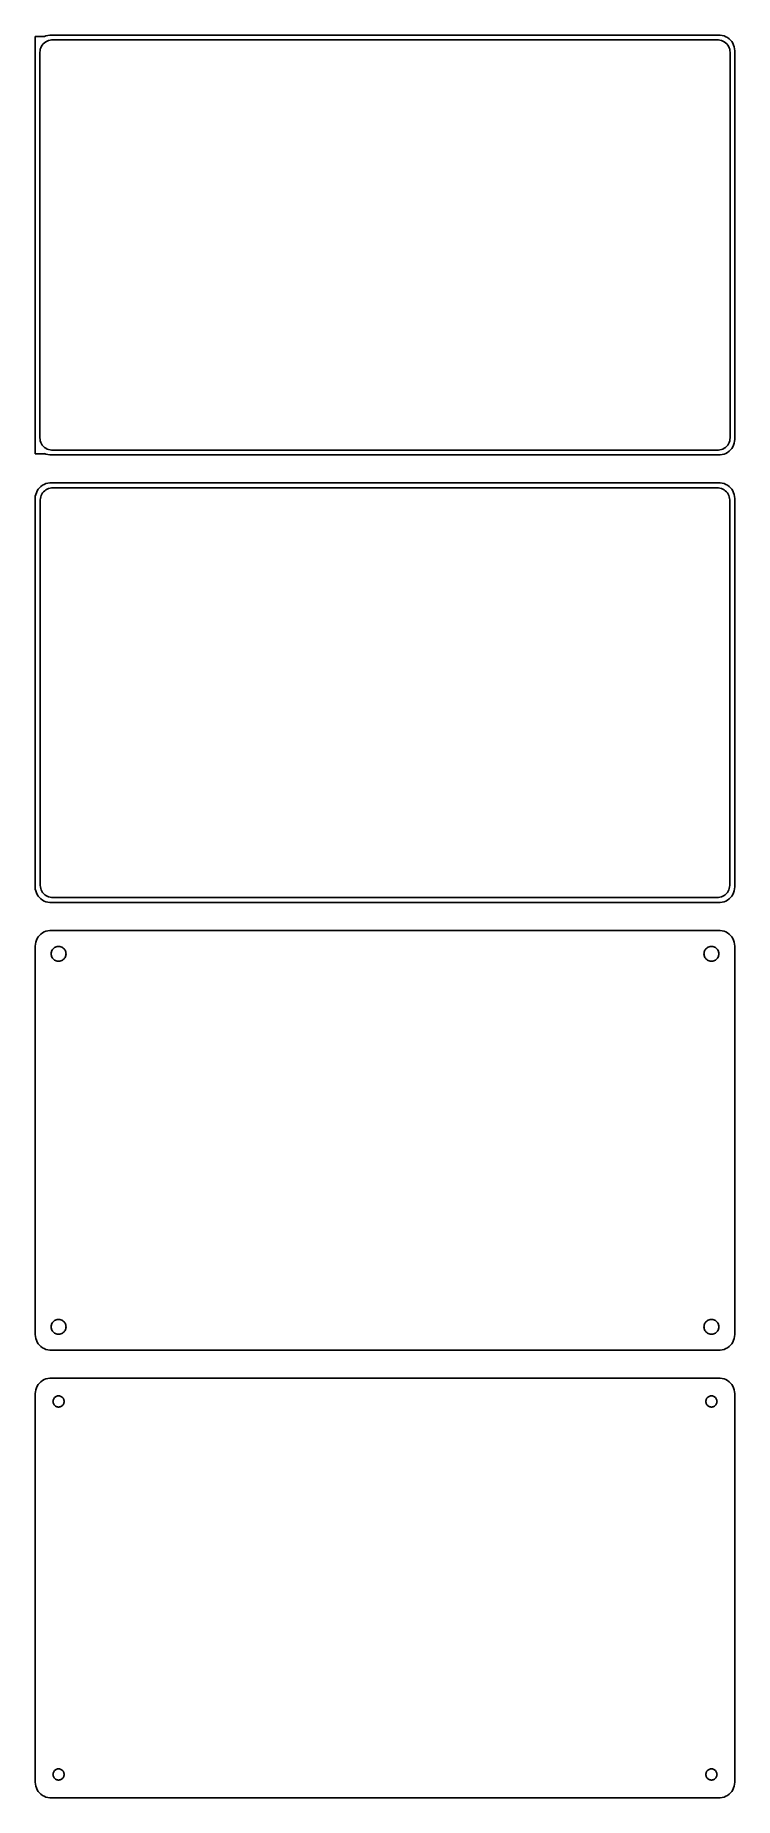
# Model space of a CAD drawing. Header units: metres. Extents: x -112 to 112, y 365 to 931.
import ezdxf

# ---------------------------------------------------------------- set-up
doc = ezdxf.new("R2010")
doc.units = ezdxf.units.M

msp = doc.modelspace()

# ---------------------------------------------------------------- linework, layer by layer
for p, q in [((-109.5, 931.115), (-112.5, 931.115)), ((-112.5, 931.115), (-112.5, 796.885)), ((-109.045, 931.255), (-109.5, 931.075)), ((-109.5, 931.075), (-109.5, 931.115)), ((-108.437, 931.411), (-109.045, 931.255)), ((-107.814, 931.49), (-108.437, 931.411)), ((-108.236, 929.804), (-107.75, 929.929)), ((107.814, 931.49), (-107.814, 931.49)), ((-107.75, 929.929), (-107.251, 929.992)), ((-107.251, 929.992), (107.251, 929.992)), ((107.251, 929.992), (107.75, 929.929)), ((107.75, 929.929), (108.236, 929.804)), ((108.437, 931.411), (107.814, 931.49)), ((109.045, 931.255), (108.437, 931.411)), ((109.629, 931.024), (109.045, 931.255)), ((110.179, 930.722), (109.629, 931.024)), ((110.687, 930.353), (110.179, 930.722)), ((111.145, 929.923), (110.687, 930.353)), ((111.545, 929.439), (111.145, 929.923)), ((-111, 926), (-110.968, 926.501)), ((-111, 802), (-111, 926)), ((-110.968, 926.501), (-110.874, 926.995)), ((-110.874, 926.995), (-110.719, 927.472)), ((-110.719, 927.472), (-110.505, 927.927)), ((-110.505, 927.927), (-110.236, 928.351)), ((-110.236, 928.351), (-109.916, 928.738)), ((-109.916, 928.738), (-109.55, 929.082)), ((-109.55, 929.082), (-109.143, 929.377)), ((-109.143, 929.377), (-108.703, 929.619)), ((-108.703, 929.619), (-108.236, 929.804)), ((108.236, 929.804), (108.703, 929.619)), ((108.703, 929.619), (109.143, 929.377)), ((109.143, 929.377), (109.55, 929.082)), ((109.55, 929.082), (109.916, 928.738)), ((109.916, 928.738), (110.236, 928.351)), ((110.236, 928.351), (110.505, 927.927)), ((110.505, 927.927), (110.719, 927.472)), ((110.719, 927.472), (110.874, 926.995)), ((110.874, 926.995), (110.968, 926.501)), ((110.968, 926.501), (111, 926)), ((111, 926), (111, 802)), ((111.882, 928.909), (111.545, 929.439)), ((112.149, 928.341), (111.882, 928.909)), ((112.343, 927.743), (112.149, 928.341)), ((112.461, 927.127), (112.343, 927.743)), ((112.5, 926.5), (112.461, 927.127)), ((112.5, 801.5), (112.5, 926.5)), ((-110.968, 801.499), (-111, 802)), ((-110.874, 801.005), (-110.968, 801.499)), ((-110.719, 800.528), (-110.874, 801.005)), ((-110.505, 800.073), (-110.719, 800.528)), ((-110.236, 799.649), (-110.505, 800.073)), ((-109.916, 799.262), (-110.236, 799.649)), ((110.236, 799.649), (109.916, 799.262)), ((110.505, 800.073), (110.236, 799.649)), ((110.719, 800.528), (110.505, 800.073)), ((110.874, 801.005), (110.719, 800.528)), ((110.968, 801.499), (110.874, 801.005)), ((111, 802), (110.968, 801.499)), ((111.882, 799.091), (112.149, 799.659)), ((112.149, 799.659), (112.343, 800.257)), ((112.343, 800.257), (112.461, 800.873)), ((112.461, 800.873), (112.5, 801.5)), ((-112.5, 796.885), (-109.5, 796.885)), ((-109.55, 798.918), (-109.916, 799.262)), ((-109.143, 798.623), (-109.55, 798.918)), ((-109.5, 796.885), (-109.5, 796.925)), ((-109.5, 796.925), (-109.045, 796.745)), ((-108.703, 798.381), (-109.143, 798.623)), ((-109.045, 796.745), (-108.437, 796.589)), ((-108.236, 798.196), (-108.703, 798.381)), ((-108.437, 796.589), (-107.814, 796.51)), ((-107.75, 798.071), (-108.236, 798.196)), ((-107.814, 796.51), (107.814, 796.51)), ((-107.251, 798.008), (-107.75, 798.071)), ((107.251, 798.008), (-107.251, 798.008)), ((107.75, 798.071), (107.251, 798.008)), ((108.236, 798.196), (107.75, 798.071)), ((107.814, 796.51), (108.437, 796.589)), ((108.703, 798.381), (108.236, 798.196)), ((108.437, 796.589), (109.045, 796.745)), ((109.143, 798.623), (108.703, 798.381)), ((109.045, 796.745), (109.629, 796.976)), ((109.55, 798.918), (109.143, 798.623)), ((109.916, 799.262), (109.55, 798.918)), ((109.629, 796.976), (110.179, 797.278)), ((110.179, 797.278), (110.687, 797.647)), ((110.687, 797.647), (111.145, 798.077)), ((111.145, 798.077), (111.545, 798.561)), ((111.545, 798.561), (111.882, 799.091)), ((-112.4, 783.444), (-112.5, 783.444)), ((-112.5, 783.444), (-112.5, 656.556)), ((-112.343, 783.743), (-112.4, 783.444)), ((-112.149, 784.341), (-112.343, 783.743)), ((-111.882, 784.909), (-112.149, 784.341)), ((-111.545, 785.439), (-111.882, 784.909)), ((-111.145, 785.923), (-111.545, 785.439)), ((-110.687, 786.353), (-111.145, 785.923)), ((-110.873, 782), (-110.842, 782.485)), ((-110.842, 782.485), (-110.751, 782.963)), ((-110.751, 782.963), (-110.601, 783.426)), ((-110.179, 786.722), (-110.687, 786.353)), ((-110.601, 783.426), (-110.394, 783.866)), ((-110.394, 783.866), (-110.133, 784.276)), ((-109.629, 787.024), (-110.179, 786.722)), ((-110.133, 784.276), (-109.823, 784.651)), ((-109.823, 784.651), (-109.469, 784.984)), ((-109.045, 787.255), (-109.629, 787.024)), ((-109.469, 784.984), (-109.075, 785.27)), ((-109.075, 785.27), (-108.649, 785.504)), ((-108.437, 787.411), (-109.045, 787.255)), ((-108.649, 785.504), (-108.197, 785.683)), ((-107.814, 787.49), (-108.437, 787.411)), ((-108.197, 785.683), (-107.726, 785.804)), ((107.814, 787.49), (-107.814, 787.49)), ((-107.726, 785.804), (-107.243, 785.865)), ((-107.243, 785.865), (107.243, 785.865)), ((107.243, 785.865), (107.726, 785.804)), ((107.726, 785.804), (108.197, 785.683)), ((108.437, 787.411), (107.814, 787.49)), ((108.197, 785.683), (108.649, 785.504)), ((109.045, 787.255), (108.437, 787.411)), ((108.649, 785.504), (109.075, 785.27)), ((109.629, 787.024), (109.045, 787.255)), ((109.075, 785.27), (109.469, 784.984)), ((109.469, 784.984), (109.823, 784.651)), ((110.179, 786.722), (109.629, 787.024)), ((109.823, 784.651), (110.133, 784.276)), ((110.133, 784.276), (110.394, 783.866)), ((110.687, 786.353), (110.179, 786.722)), ((110.394, 783.866), (110.601, 783.426)), ((110.601, 783.426), (110.751, 782.963)), ((111.145, 785.923), (110.687, 786.353)), ((110.751, 782.963), (110.842, 782.485)), ((110.842, 782.485), (110.873, 782)), ((111.545, 785.439), (111.145, 785.923)), ((111.882, 784.909), (111.545, 785.439)), ((112.149, 784.341), (111.882, 784.909)), ((112.343, 783.743), (112.149, 784.341)), ((112.461, 783.127), (112.343, 783.743)), ((112.5, 782.5), (112.461, 783.127)), ((112.5, 657.5), (112.5, 782.5)), ((-110.873, 658), (-110.873, 782)), ((110.873, 782), (110.873, 658)), ((-110.842, 657.515), (-110.873, 658)), ((110.873, 658), (110.842, 657.515)), ((-112.5, 656.556), (-112.4, 656.556)), ((-112.4, 656.556), (-112.343, 656.257)), ((-112.343, 656.257), (-112.149, 655.659)), ((-112.149, 655.659), (-111.882, 655.091)), ((-111.882, 655.091), (-111.545, 654.561)), ((-111.545, 654.561), (-111.145, 654.077)), ((-111.145, 654.077), (-110.687, 653.647)), ((-110.751, 657.037), (-110.842, 657.515)), ((-110.601, 656.574), (-110.751, 657.037)), ((-110.687, 653.647), (-110.179, 653.278)), ((-110.394, 656.134), (-110.601, 656.574)), ((-110.133, 655.724), (-110.394, 656.134)), ((-110.179, 653.278), (-109.629, 652.976)), ((-109.823, 655.349), (-110.133, 655.724)), ((-109.469, 655.016), (-109.823, 655.349)), ((-109.629, 652.976), (-109.045, 652.745)), ((-109.075, 654.73), (-109.469, 655.016)), ((-108.649, 654.496), (-109.075, 654.73)), ((-109.045, 652.745), (-108.437, 652.589)), ((-108.197, 654.317), (-108.649, 654.496)), ((-108.437, 652.589), (-107.814, 652.51)), ((-107.726, 654.196), (-108.197, 654.317)), ((-107.814, 652.51), (107.814, 652.51)), ((-107.243, 654.135), (-107.726, 654.196)), ((107.243, 654.135), (-107.243, 654.135)), ((107.726, 654.196), (107.243, 654.135)), ((108.197, 654.317), (107.726, 654.196)), ((107.814, 652.51), (108.437, 652.589)), ((108.649, 654.496), (108.197, 654.317)), ((108.437, 652.589), (109.045, 652.745)), ((109.075, 654.73), (108.649, 654.496)), ((109.045, 652.745), (109.629, 652.976)), ((109.469, 655.016), (109.075, 654.73)), ((109.823, 655.349), (109.469, 655.016)), ((109.629, 652.976), (110.179, 653.278)), ((110.133, 655.724), (109.823, 655.349)), ((110.394, 656.134), (110.133, 655.724)), ((110.179, 653.278), (110.687, 653.647)), ((110.601, 656.574), (110.394, 656.134)), ((110.751, 657.037), (110.601, 656.574)), ((110.687, 653.647), (111.145, 654.077)), ((110.842, 657.515), (110.751, 657.037)), ((111.145, 654.077), (111.545, 654.561)), ((111.545, 654.561), (111.882, 655.091)), ((111.882, 655.091), (112.149, 655.659)), ((112.149, 655.659), (112.343, 656.257)), ((112.343, 656.257), (112.461, 656.873)), ((112.461, 656.873), (112.5, 657.5)), ((-111.882, 640.909), (-112.149, 640.341)), ((-111.545, 641.439), (-111.882, 640.909)), ((-111.145, 641.923), (-111.545, 641.439)), ((-110.687, 642.353), (-111.145, 641.923)), ((-110.179, 642.722), (-110.687, 642.353)), ((-109.629, 643.024), (-110.179, 642.722)), ((-109.045, 643.255), (-109.629, 643.024)), ((-108.437, 643.411), (-109.045, 643.255)), ((-107.814, 643.49), (-108.437, 643.411)), ((107.814, 643.49), (-107.814, 643.49)), ((108.437, 643.411), (107.814, 643.49)), ((109.045, 643.255), (108.437, 643.411)), ((109.629, 643.024), (109.045, 643.255)), ((110.179, 642.722), (109.629, 643.024)), ((110.687, 642.353), (110.179, 642.722)), ((111.145, 641.923), (110.687, 642.353)), ((111.545, 641.439), (111.145, 641.923)), ((111.882, 640.909), (111.545, 641.439)), ((112.149, 640.341), (111.882, 640.909)), ((-112.461, 639.127), (-112.5, 638.5)), ((-112.5, 638.5), (-112.5, 513.5)), ((-112.343, 639.743), (-112.461, 639.127)), ((-112.149, 640.341), (-112.343, 639.743)), ((-107.4, 636), (-107.381, 636.301)), ((-107.381, 635.699), (-107.4, 636)), ((-107.381, 636.301), (-107.325, 636.597)), ((-107.325, 635.403), (-107.381, 635.699)), ((-107.325, 636.597), (-107.231, 636.883)), ((-107.231, 635.117), (-107.325, 635.403)), ((-107.231, 636.883), (-107.103, 637.156)), ((-107.103, 634.844), (-107.231, 635.117)), ((-107.103, 637.156), (-106.942, 637.411)), ((-106.942, 637.411), (-106.75, 637.643)), ((-106.75, 637.643), (-106.53, 637.849)), ((-106.53, 637.849), (-106.286, 638.026)), ((-106.286, 638.026), (-106.022, 638.172)), ((-106.022, 638.172), (-105.742, 638.283)), ((-105.742, 638.283), (-105.45, 638.357)), ((-105.45, 638.357), (-105.151, 638.395)), ((-105.151, 638.395), (-104.849, 638.395)), ((-104.849, 638.395), (-104.55, 638.357)), ((-104.55, 638.357), (-104.258, 638.283)), ((-104.258, 638.283), (-103.978, 638.172)), ((-103.978, 638.172), (-103.714, 638.026)), ((-103.714, 638.026), (-103.47, 637.849)), ((-103.47, 637.849), (-103.25, 637.643)), ((-103.25, 637.643), (-103.058, 637.411)), ((-103.058, 637.411), (-102.897, 637.156)), ((-102.897, 637.156), (-102.769, 636.883)), ((-102.769, 635.117), (-102.897, 634.844)), ((-102.769, 636.883), (-102.675, 636.597)), ((-102.675, 635.403), (-102.769, 635.117)), ((-102.675, 636.597), (-102.619, 636.301)), ((-102.619, 635.699), (-102.675, 635.403)), ((-102.619, 636.301), (-102.6, 636)), ((-102.6, 636), (-102.619, 635.699)), ((102.6, 636), (102.619, 636.301)), ((102.619, 635.699), (102.6, 636)), ((102.619, 636.301), (102.675, 636.597)), ((102.675, 635.403), (102.619, 635.699)), ((102.675, 636.597), (102.769, 636.883)), ((102.769, 635.117), (102.675, 635.403)), ((102.769, 636.883), (102.897, 637.156)), ((102.897, 634.844), (102.769, 635.117)), ((102.897, 637.156), (103.058, 637.411)), ((103.058, 637.411), (103.25, 637.643)), ((103.25, 637.643), (103.47, 637.849)), ((103.47, 637.849), (103.714, 638.026)), ((103.714, 638.026), (103.978, 638.172)), ((103.978, 638.172), (104.258, 638.283)), ((104.258, 638.283), (104.55, 638.357)), ((104.55, 638.357), (104.849, 638.395)), ((104.849, 638.395), (105.151, 638.395)), ((105.151, 638.395), (105.45, 638.357)), ((105.45, 638.357), (105.742, 638.283)), ((105.742, 638.283), (106.022, 638.172)), ((106.022, 638.172), (106.286, 638.026)), ((106.286, 638.026), (106.53, 637.849)), ((106.53, 637.849), (106.75, 637.643)), ((106.75, 637.643), (106.942, 637.411)), ((106.942, 637.411), (107.103, 637.156)), ((107.103, 637.156), (107.231, 636.883)), ((107.231, 635.117), (107.103, 634.844)), ((107.231, 636.883), (107.325, 636.597)), ((107.325, 635.403), (107.231, 635.117)), ((107.325, 636.597), (107.381, 636.301)), ((107.381, 635.699), (107.325, 635.403)), ((107.381, 636.301), (107.4, 636)), ((107.4, 636), (107.381, 635.699)), ((112.343, 639.743), (112.149, 640.341)), ((112.461, 639.127), (112.343, 639.743)), ((112.5, 638.5), (112.461, 639.127)), ((112.5, 513.5), (112.5, 638.5)), ((-106.942, 634.589), (-107.103, 634.844)), ((-106.75, 634.357), (-106.942, 634.589)), ((-106.53, 634.151), (-106.75, 634.357)), ((-106.286, 633.974), (-106.53, 634.151)), ((-106.022, 633.828), (-106.286, 633.974)), ((-105.742, 633.717), (-106.022, 633.828)), ((-105.45, 633.643), (-105.742, 633.717)), ((-105.151, 633.605), (-105.45, 633.643)), ((-104.849, 633.605), (-105.151, 633.605)), ((-104.55, 633.643), (-104.849, 633.605)), ((-104.258, 633.717), (-104.55, 633.643)), ((-103.978, 633.828), (-104.258, 633.717)), ((-103.714, 633.974), (-103.978, 633.828)), ((-103.47, 634.151), (-103.714, 633.974)), ((-103.25, 634.357), (-103.47, 634.151)), ((-103.058, 634.589), (-103.25, 634.357)), ((-102.897, 634.844), (-103.058, 634.589)), ((103.058, 634.589), (102.897, 634.844)), ((103.25, 634.357), (103.058, 634.589)), ((103.47, 634.151), (103.25, 634.357)), ((103.714, 633.974), (103.47, 634.151)), ((103.978, 633.828), (103.714, 633.974)), ((104.258, 633.717), (103.978, 633.828)), ((104.55, 633.643), (104.258, 633.717)), ((104.849, 633.605), (104.55, 633.643)), ((105.151, 633.605), (104.849, 633.605)), ((105.45, 633.643), (105.151, 633.605)), ((105.742, 633.717), (105.45, 633.643)), ((106.022, 633.828), (105.742, 633.717)), ((106.286, 633.974), (106.022, 633.828)), ((106.53, 634.151), (106.286, 633.974)), ((106.75, 634.357), (106.53, 634.151)), ((106.942, 634.589), (106.75, 634.357)), ((107.103, 634.844), (106.942, 634.589)), ((-107.4, 516), (-107.381, 516.301)), ((-107.381, 515.699), (-107.4, 516)), ((-107.381, 516.301), (-107.325, 516.597)), ((-107.325, 516.597), (-107.231, 516.883)), ((-107.231, 516.883), (-107.103, 517.156)), ((-107.103, 517.156), (-106.942, 517.411)), ((-106.942, 517.411), (-106.75, 517.643)), ((-106.75, 517.643), (-106.53, 517.849)), ((-106.53, 517.849), (-106.286, 518.026)), ((-106.286, 518.026), (-106.022, 518.172)), ((-106.022, 518.172), (-105.742, 518.283)), ((-105.742, 518.283), (-105.45, 518.357)), ((-105.45, 518.357), (-105.151, 518.395)), ((-105.151, 518.395), (-104.849, 518.395)), ((-104.849, 518.395), (-104.55, 518.357)), ((-104.55, 518.357), (-104.258, 518.283)), ((-104.258, 518.283), (-103.978, 518.172)), ((-103.978, 518.172), (-103.714, 518.026)), ((-103.714, 518.026), (-103.47, 517.849)), ((-103.47, 517.849), (-103.25, 517.643)), ((-103.25, 517.643), (-103.058, 517.411)), ((-103.058, 517.411), (-102.897, 517.156)), ((-102.897, 517.156), (-102.769, 516.883)), ((-102.769, 516.883), (-102.675, 516.597)), ((-102.675, 516.597), (-102.619, 516.301)), ((-102.619, 516.301), (-102.6, 516)), ((-102.6, 516), (-102.619, 515.699)), ((102.6, 516), (102.619, 516.301)), ((102.619, 515.699), (102.6, 516)), ((102.619, 516.301), (102.675, 516.597)), ((102.675, 516.597), (102.769, 516.883)), ((102.769, 516.883), (102.897, 517.156)), ((102.897, 517.156), (103.058, 517.411)), ((103.058, 517.411), (103.25, 517.643)), ((103.25, 517.643), (103.47, 517.849)), ((103.47, 517.849), (103.714, 518.026)), ((103.714, 518.026), (103.978, 518.172)), ((103.978, 518.172), (104.258, 518.283)), ((104.258, 518.283), (104.55, 518.357)), ((104.55, 518.357), (104.849, 518.395)), ((104.849, 518.395), (105.151, 518.395)), ((105.151, 518.395), (105.45, 518.357)), ((105.45, 518.357), (105.742, 518.283)), ((105.742, 518.283), (106.022, 518.172)), ((106.022, 518.172), (106.286, 518.026)), ((106.286, 518.026), (106.53, 517.849)), ((106.53, 517.849), (106.75, 517.643)), ((106.75, 517.643), (106.942, 517.411)), ((106.942, 517.411), (107.103, 517.156)), ((107.103, 517.156), (107.231, 516.883)), ((107.231, 516.883), (107.325, 516.597)), ((107.325, 516.597), (107.381, 516.301)), ((107.381, 516.301), (107.4, 516)), ((107.4, 516), (107.381, 515.699)), ((-112.5, 513.5), (-112.461, 512.873)), ((-112.461, 512.873), (-112.343, 512.257)), ((-112.343, 512.257), (-112.149, 511.659)), ((-112.149, 511.659), (-111.882, 511.091)), ((-111.882, 511.091), (-111.545, 510.561)), ((-111.545, 510.561), (-111.145, 510.077)), ((-107.325, 515.403), (-107.381, 515.699)), ((-107.231, 515.117), (-107.325, 515.403)), ((-107.103, 514.844), (-107.231, 515.117)), ((-106.942, 514.589), (-107.103, 514.844)), ((-106.75, 514.357), (-106.942, 514.589)), ((-106.53, 514.151), (-106.75, 514.357)), ((-106.286, 513.974), (-106.53, 514.151)), ((-106.022, 513.828), (-106.286, 513.974)), ((-105.742, 513.717), (-106.022, 513.828)), ((-105.45, 513.643), (-105.742, 513.717)), ((-105.151, 513.605), (-105.45, 513.643)), ((-104.849, 513.605), (-105.151, 513.605)), ((-104.55, 513.643), (-104.849, 513.605)), ((-104.258, 513.717), (-104.55, 513.643)), ((-103.978, 513.828), (-104.258, 513.717)), ((-103.714, 513.974), (-103.978, 513.828)), ((-103.47, 514.151), (-103.714, 513.974)), ((-103.25, 514.357), (-103.47, 514.151)), ((-103.058, 514.589), (-103.25, 514.357)), ((-102.897, 514.844), (-103.058, 514.589)), ((-102.769, 515.117), (-102.897, 514.844)), ((-102.675, 515.403), (-102.769, 515.117)), ((-102.619, 515.699), (-102.675, 515.403)), ((102.675, 515.403), (102.619, 515.699)), ((102.769, 515.117), (102.675, 515.403)), ((102.897, 514.844), (102.769, 515.117)), ((103.058, 514.589), (102.897, 514.844)), ((103.25, 514.357), (103.058, 514.589)), ((103.47, 514.151), (103.25, 514.357)), ((103.714, 513.974), (103.47, 514.151)), ((103.978, 513.828), (103.714, 513.974)), ((104.258, 513.717), (103.978, 513.828)), ((104.55, 513.643), (104.258, 513.717)), ((104.849, 513.605), (104.55, 513.643)), ((105.151, 513.605), (104.849, 513.605)), ((105.45, 513.643), (105.151, 513.605)), ((105.742, 513.717), (105.45, 513.643)), ((106.022, 513.828), (105.742, 513.717)), ((106.286, 513.974), (106.022, 513.828)), ((106.53, 514.151), (106.286, 513.974)), ((106.75, 514.357), (106.53, 514.151)), ((106.942, 514.589), (106.75, 514.357)), ((107.103, 514.844), (106.942, 514.589)), ((107.231, 515.117), (107.103, 514.844)), ((107.325, 515.403), (107.231, 515.117)), ((107.381, 515.699), (107.325, 515.403)), ((111.145, 510.077), (111.545, 510.561)), ((111.545, 510.561), (111.882, 511.091)), ((111.882, 511.091), (112.149, 511.659)), ((112.149, 511.659), (112.343, 512.257)), ((112.343, 512.257), (112.461, 512.873)), ((112.461, 512.873), (112.5, 513.5)), ((-111.145, 510.077), (-110.687, 509.647)), ((-110.687, 509.647), (-110.179, 509.278)), ((-110.179, 509.278), (-109.629, 508.976)), ((-109.629, 508.976), (-109.045, 508.745)), ((-109.045, 508.745), (-108.437, 508.589)), ((-108.437, 508.589), (-107.814, 508.51)), ((-107.814, 508.51), (107.814, 508.51)), ((107.814, 508.51), (108.437, 508.589)), ((108.437, 508.589), (109.045, 508.745)), ((109.045, 508.745), (109.629, 508.976)), ((109.629, 508.976), (110.179, 509.278)), ((110.179, 509.278), (110.687, 509.647)), ((110.687, 509.647), (111.145, 510.077)), ((-109.629, 499.024), (-110.179, 498.722)), ((-109.045, 499.255), (-109.629, 499.024)), ((-108.437, 499.411), (-109.045, 499.255)), ((-107.814, 499.49), (-108.437, 499.411)), ((107.814, 499.49), (-107.814, 499.49)), ((108.437, 499.411), (107.814, 499.49)), ((109.045, 499.255), (108.437, 499.411)), ((109.629, 499.024), (109.045, 499.255)), ((110.179, 498.722), (109.629, 499.024)), ((-112.461, 495.127), (-112.5, 494.5)), ((-112.5, 494.5), (-112.5, 369.5)), ((-112.343, 495.743), (-112.461, 495.127)), ((-112.149, 496.341), (-112.343, 495.743)), ((-111.882, 496.909), (-112.149, 496.341)), ((-111.545, 497.439), (-111.882, 496.909)), ((-111.145, 497.923), (-111.545, 497.439)), ((-110.687, 498.353), (-111.145, 497.923)), ((-110.179, 498.722), (-110.687, 498.353)), ((-106.312, 493.232), (-106.147, 493.387)), ((-106.147, 493.387), (-105.964, 493.52)), ((-105.964, 493.52), (-105.766, 493.629)), ((-105.766, 493.629), (-105.556, 493.712)), ((-105.556, 493.712), (-105.337, 493.768)), ((-105.337, 493.768), (-105.113, 493.796)), ((-105.113, 493.796), (-104.887, 493.796)), ((-104.887, 493.796), (-104.663, 493.768)), ((-104.663, 493.768), (-104.444, 493.712)), ((-104.444, 493.712), (-104.234, 493.629)), ((-104.234, 493.629), (-104.036, 493.52)), ((-104.036, 493.52), (-103.853, 493.387)), ((-103.853, 493.387), (-103.688, 493.232)), ((103.688, 493.232), (103.853, 493.387)), ((103.853, 493.387), (104.036, 493.52)), ((104.036, 493.52), (104.234, 493.629)), ((104.234, 493.629), (104.444, 493.712)), ((104.444, 493.712), (104.663, 493.768)), ((104.663, 493.768), (104.887, 493.796)), ((104.887, 493.796), (105.113, 493.796)), ((105.113, 493.796), (105.337, 493.768)), ((105.337, 493.768), (105.556, 493.712)), ((105.556, 493.712), (105.766, 493.629)), ((105.766, 493.629), (105.964, 493.52)), ((105.964, 493.52), (106.147, 493.387)), ((106.147, 493.387), (106.312, 493.232)), ((110.687, 498.353), (110.179, 498.722)), ((111.145, 497.923), (110.687, 498.353)), ((111.545, 497.439), (111.145, 497.923)), ((111.882, 496.909), (111.545, 497.439)), ((112.149, 496.341), (111.882, 496.909)), ((112.343, 495.743), (112.149, 496.341)), ((112.461, 495.127), (112.343, 495.743)), ((112.5, 494.5), (112.461, 495.127)), ((112.5, 369.5), (112.5, 494.5)), ((-106.8, 492), (-106.786, 492.226)), ((-106.786, 491.774), (-106.8, 492)), ((-106.786, 492.226), (-106.743, 492.448)), ((-106.743, 491.552), (-106.786, 491.774)), ((-106.743, 492.448), (-106.674, 492.663)), ((-106.674, 491.337), (-106.743, 491.552)), ((-106.674, 492.663), (-106.577, 492.867)), ((-106.577, 491.133), (-106.674, 491.337)), ((-106.577, 492.867), (-106.456, 493.058)), ((-106.456, 490.942), (-106.577, 491.133)), ((-106.456, 493.058), (-106.312, 493.232)), ((-106.312, 490.768), (-106.456, 490.942)), ((-106.147, 490.613), (-106.312, 490.768)), ((-105.964, 490.48), (-106.147, 490.613)), ((-105.766, 490.371), (-105.964, 490.48)), ((-105.556, 490.288), (-105.766, 490.371)), ((-105.337, 490.232), (-105.556, 490.288)), ((-105.113, 490.204), (-105.337, 490.232)), ((-104.887, 490.204), (-105.113, 490.204)), ((-104.663, 490.232), (-104.887, 490.204)), ((-104.444, 490.288), (-104.663, 490.232)), ((-104.234, 490.371), (-104.444, 490.288)), ((-104.036, 490.48), (-104.234, 490.371)), ((-103.853, 490.613), (-104.036, 490.48)), ((-103.688, 490.768), (-103.853, 490.613)), ((-103.688, 493.232), (-103.544, 493.058)), ((-103.544, 490.942), (-103.688, 490.768)), ((-103.544, 493.058), (-103.423, 492.867)), ((-103.423, 491.133), (-103.544, 490.942)), ((-103.423, 492.867), (-103.326, 492.663)), ((-103.326, 491.337), (-103.423, 491.133)), ((-103.326, 492.663), (-103.257, 492.448)), ((-103.257, 491.552), (-103.326, 491.337)), ((-103.257, 492.448), (-103.214, 492.226)), ((-103.214, 491.774), (-103.257, 491.552)), ((-103.214, 492.226), (-103.2, 492)), ((-103.2, 492), (-103.214, 491.774)), ((103.2, 492), (103.214, 492.226)), ((103.214, 491.774), (103.2, 492)), ((103.214, 492.226), (103.257, 492.448)), ((103.257, 491.552), (103.214, 491.774)), ((103.257, 492.448), (103.326, 492.663)), ((103.326, 491.337), (103.257, 491.552)), ((103.326, 492.663), (103.423, 492.867)), ((103.423, 491.133), (103.326, 491.337)), ((103.423, 492.867), (103.544, 493.058)), ((103.544, 490.942), (103.423, 491.133)), ((103.544, 493.058), (103.688, 493.232)), ((103.688, 490.768), (103.544, 490.942)), ((103.853, 490.613), (103.688, 490.768)), ((104.036, 490.48), (103.853, 490.613)), ((104.234, 490.371), (104.036, 490.48)), ((104.444, 490.288), (104.234, 490.371)), ((104.663, 490.232), (104.444, 490.288)), ((104.887, 490.204), (104.663, 490.232)), ((105.113, 490.204), (104.887, 490.204)), ((105.337, 490.232), (105.113, 490.204)), ((105.556, 490.288), (105.337, 490.232)), ((105.766, 490.371), (105.556, 490.288)), ((105.964, 490.48), (105.766, 490.371)), ((106.147, 490.613), (105.964, 490.48)), ((106.312, 490.768), (106.147, 490.613)), ((106.312, 493.232), (106.456, 493.058)), ((106.456, 490.942), (106.312, 490.768)), ((106.456, 493.058), (106.577, 492.867)), ((106.577, 491.133), (106.456, 490.942)), ((106.577, 492.867), (106.674, 492.663)), ((106.674, 491.337), (106.577, 491.133)), ((106.674, 492.663), (106.743, 492.448)), ((106.743, 491.552), (106.674, 491.337)), ((106.743, 492.448), (106.786, 492.226)), ((106.786, 491.774), (106.743, 491.552)), ((106.786, 492.226), (106.8, 492)), ((106.8, 492), (106.786, 491.774)), ((-112.5, 369.5), (-112.461, 368.873)), ((-112.461, 368.873), (-112.343, 368.257)), ((-106.8, 372), (-106.786, 372.226)), ((-106.786, 371.774), (-106.8, 372)), ((-106.786, 372.226), (-106.743, 372.448)), ((-106.743, 371.552), (-106.786, 371.774)), ((-106.743, 372.448), (-106.674, 372.663)), ((-106.674, 371.337), (-106.743, 371.552)), ((-106.674, 372.663), (-106.577, 372.867)), ((-106.577, 371.133), (-106.674, 371.337)), ((-106.577, 372.867), (-106.456, 373.058)), ((-106.456, 370.942), (-106.577, 371.133)), ((-106.456, 373.058), (-106.312, 373.232)), ((-106.312, 370.768), (-106.456, 370.942)), ((-106.312, 373.232), (-106.147, 373.387)), ((-106.147, 370.613), (-106.312, 370.768)), ((-106.147, 373.387), (-105.964, 373.52)), ((-105.964, 370.48), (-106.147, 370.613)), ((-105.964, 373.52), (-105.766, 373.629)), ((-105.766, 370.371), (-105.964, 370.48)), ((-105.766, 373.629), (-105.556, 373.712)), ((-105.556, 370.288), (-105.766, 370.371)), ((-105.556, 373.712), (-105.337, 373.768)), ((-105.337, 370.232), (-105.556, 370.288)), ((-105.337, 373.768), (-105.113, 373.796)), ((-105.113, 370.204), (-105.337, 370.232)), ((-105.113, 373.796), (-104.887, 373.796)), ((-104.887, 370.204), (-105.113, 370.204)), ((-104.887, 373.796), (-104.663, 373.768)), ((-104.663, 370.232), (-104.887, 370.204)), ((-104.663, 373.768), (-104.444, 373.712)), ((-104.444, 370.288), (-104.663, 370.232)), ((-104.444, 373.712), (-104.234, 373.629)), ((-104.234, 370.371), (-104.444, 370.288)), ((-104.234, 373.629), (-104.036, 373.52)), ((-104.036, 370.48), (-104.234, 370.371)), ((-104.036, 373.52), (-103.853, 373.387)), ((-103.853, 370.613), (-104.036, 370.48)), ((-103.853, 373.387), (-103.688, 373.232)), ((-103.688, 370.768), (-103.853, 370.613)), ((-103.688, 373.232), (-103.544, 373.058)), ((-103.544, 370.942), (-103.688, 370.768)), ((-103.544, 373.058), (-103.423, 372.867)), ((-103.423, 371.133), (-103.544, 370.942)), ((-103.423, 372.867), (-103.326, 372.663)), ((-103.326, 371.337), (-103.423, 371.133)), ((-103.326, 372.663), (-103.257, 372.448)), ((-103.257, 371.552), (-103.326, 371.337)), ((-103.257, 372.448), (-103.214, 372.226)), ((-103.214, 371.774), (-103.257, 371.552)), ((-103.214, 372.226), (-103.2, 372)), ((-103.2, 372), (-103.214, 371.774)), ((103.2, 372), (103.214, 372.226)), ((103.214, 371.774), (103.2, 372)), ((103.214, 372.226), (103.257, 372.448)), ((103.257, 371.552), (103.214, 371.774)), ((103.257, 372.448), (103.326, 372.663)), ((103.326, 371.337), (103.257, 371.552)), ((103.326, 372.663), (103.423, 372.867)), ((103.423, 371.133), (103.326, 371.337)), ((103.423, 372.867), (103.544, 373.058)), ((103.544, 370.942), (103.423, 371.133)), ((103.544, 373.058), (103.688, 373.232)), ((103.688, 370.768), (103.544, 370.942)), ((103.688, 373.232), (103.853, 373.387)), ((103.853, 370.613), (103.688, 370.768)), ((103.853, 373.387), (104.036, 373.52)), ((104.036, 370.48), (103.853, 370.613)), ((104.036, 373.52), (104.234, 373.629)), ((104.234, 370.371), (104.036, 370.48)), ((104.234, 373.629), (104.444, 373.712)), ((104.444, 370.288), (104.234, 370.371)), ((104.444, 373.712), (104.663, 373.768)), ((104.663, 370.232), (104.444, 370.288)), ((104.663, 373.768), (104.887, 373.796)), ((104.887, 370.204), (104.663, 370.232)), ((104.887, 373.796), (105.113, 373.796)), ((105.113, 370.204), (104.887, 370.204)), ((105.113, 373.796), (105.337, 373.768)), ((105.337, 370.232), (105.113, 370.204)), ((105.337, 373.768), (105.556, 373.712)), ((105.556, 370.288), (105.337, 370.232)), ((105.556, 373.712), (105.766, 373.629)), ((105.766, 370.371), (105.556, 370.288)), ((105.766, 373.629), (105.964, 373.52)), ((105.964, 370.48), (105.766, 370.371)), ((105.964, 373.52), (106.147, 373.387)), ((106.147, 370.613), (105.964, 370.48)), ((106.147, 373.387), (106.312, 373.232)), ((106.312, 370.768), (106.147, 370.613)), ((106.312, 373.232), (106.456, 373.058)), ((106.456, 370.942), (106.312, 370.768)), ((106.456, 373.058), (106.577, 372.867)), ((106.577, 371.133), (106.456, 370.942)), ((106.577, 372.867), (106.674, 372.663)), ((106.674, 371.337), (106.577, 371.133)), ((106.674, 372.663), (106.743, 372.448)), ((106.743, 371.552), (106.674, 371.337)), ((106.743, 372.448), (106.786, 372.226)), ((106.786, 371.774), (106.743, 371.552)), ((106.786, 372.226), (106.8, 372)), ((106.8, 372), (106.786, 371.774)), ((112.343, 368.257), (112.461, 368.873)), ((112.461, 368.873), (112.5, 369.5)), ((-112.343, 368.257), (-112.149, 367.659)), ((-112.149, 367.659), (-111.882, 367.091)), ((-111.882, 367.091), (-111.545, 366.561)), ((-111.545, 366.561), (-111.145, 366.077)), ((-111.145, 366.077), (-110.687, 365.647)), ((-110.687, 365.647), (-110.179, 365.278)), ((-110.179, 365.278), (-109.629, 364.976)), ((-109.629, 364.976), (-109.045, 364.745)), ((-109.045, 364.745), (-108.437, 364.589)), ((-108.437, 364.589), (-107.814, 364.51)), ((-107.814, 364.51), (107.814, 364.51)), ((107.814, 364.51), (108.437, 364.589)), ((108.437, 364.589), (109.045, 364.745)), ((109.045, 364.745), (109.629, 364.976)), ((109.629, 364.976), (110.179, 365.278)), ((110.179, 365.278), (110.687, 365.647)), ((110.687, 365.647), (111.145, 366.077)), ((111.145, 366.077), (111.545, 366.561)), ((111.545, 366.561), (111.882, 367.091)), ((111.882, 367.091), (112.149, 367.659)), ((112.149, 367.659), (112.343, 368.257))]:
    msp.add_line(p, q)

doc.saveas('drawing.dxf')
